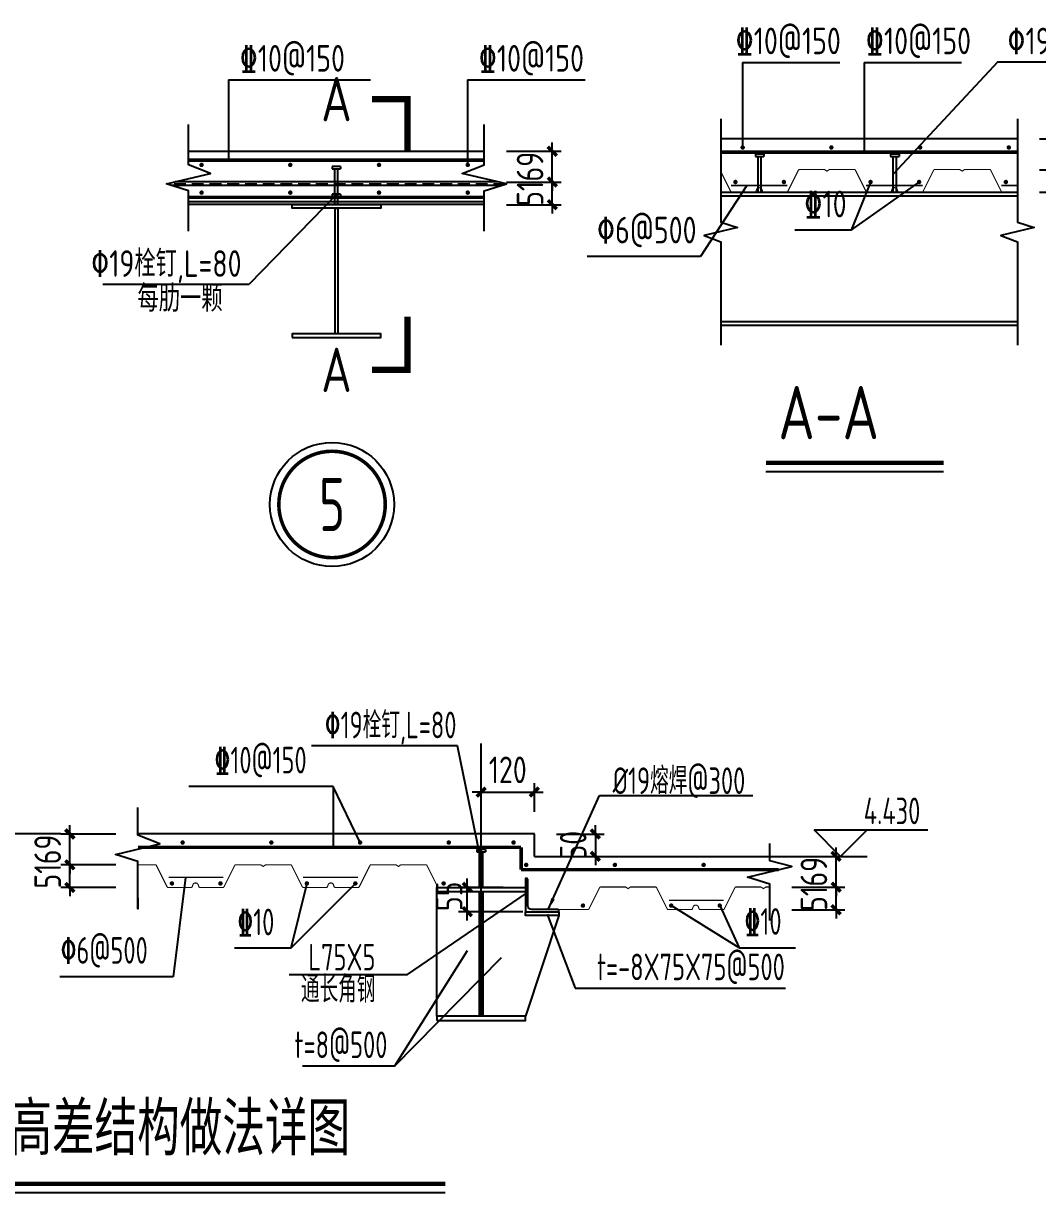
# Model space of a CAD drawing. Extents: x 180850 to 1399066, y 48356 to 327880.
# Drawn here: x 623909 to 641056, y 178964 to 198737 of the extents above; entities that cross this region are included whole.
import ezdxf
from ezdxf.enums import TextEntityAlignment as Align

# ---------------------------------------------------------------- set-up
doc = ezdxf.new("R2010")
doc.units = 0
doc.header["$LTSCALE"] = 1000
doc.linetypes.add('DASHED', pattern=[0.75, 0.5, -0.25])
doc.layers.add('6', color=253, linetype='Continuous', lineweight=13)
for name, color, linetype in [('AXIS', 3, 'Continuous'), ('GL', 150, 'Continuous'), ('Gzd', 1, 'Continuous'), ('NUM', 7, 'Continuous'), ('Prof', 2, 'Continuous'), ('PUB_DIM', 3, 'Continuous'), ('PUB_TEXT', 7, 'Continuous'), ('PZ', 202, 'Continuous'), ('S', 2, 'Continuous'), ('TEXT', 7, 'Continuous'), ('THICK', 6, 'Continuous'), ('THIN', 7, 'Continuous'), ('YCX', 90, 'Continuous'), ('型钢', 6, 'Continuous'), ('引出线', 3, 'Continuous'), ('梁构件', 4, 'Continuous')]:
    doc.layers.add(name, color=color, linetype=linetype)
doc.styles.add('TSSD_Dimension', font='Tssdeng.shx', dxfattribs={"width": 0.8, "bigfont": 'hztxt.shx'})
doc.styles.add('TSSD_Norm', font='tssdeng.shx', dxfattribs={"bigfont": 'hztxt.shx'})
doc.styles.add('TSSD_Num', font='Tssdeng.shx', dxfattribs={"width": 0.7, "bigfont": 'hztxt.shx'})
doc.dimstyles.new('TSSD_20_100', dxfattribs={"dimtxt": 300, "dimasz": 75, "dimexe": 100, "dimexo": 250, "dimgap": 100, "dimtad": 1, "dimdec": 0, "dimlfac": 0.2, "dimzin": 0, "dimdsep": 46, "dimtxsty": 'TSSD_Dimension', "dimblk": 'ARCHTICK', "dimcen": 0, "dimdle": 100, "dimclrt": 7, "dimadec": 0, "dimazin": 0, "dimtfac": 1, "dimtdec": 0, "dimtix": 1, "dimtmove": 2, "dimatfit": 3, "dimfxl": 1, "dimtolj": 1, "dimtzin": 0, "dimarcsym": 0})
doc.dimstyles.new('TSSD_20_150', dxfattribs={"dimtxt": 450, "dimasz": 150, "dimexe": 150, "dimexo": 375, "dimgap": 150, "dimtad": 1, "dimdec": 0, "dimlfac": 0.133333, "dimzin": 0, "dimdsep": 46, "dimtxsty": 'TSSD_Dimension', "dimblk": 'ARCHTICK', "dimcen": 0, "dimdle": 150, "dimclrt": 7, "dimadec": 0, "dimazin": 0, "dimtfac": 1, "dimtdec": 0, "dimtix": 1, "dimtmove": 2, "dimatfit": 3, "dimfxl": 1, "dimtolj": 1, "dimtzin": 0, "dimarcsym": 0})

# ---------------------------------------------------------------- blocks, each defined once
blk = doc.blocks.new('_ArchTick')
at = {"color": 0, "linetype": 'ByBlock', "const_width": 0.4}
blk.add_lwpolyline([(-0.5, -0.5), (0.5, 0.5)], dxfattribs=at)
blk = doc.blocks.new('*D165')
at = {"layer": 'AXIS', "color": 0, "lineweight": -2, "transparency": 16777216}
for p, q in [((632850, 196054), (632850, 196204)), ((632075, 196054), (633000, 196054)), ((632850, 195671), (632850, 196054)), ((632075, 195671), (633000, 195671)), ((632850, 195671), (632850, 195521))]:
    blk.add_line(p, q, dxfattribs=at)
at = {"layer": 'Defpoints', "color": 0, "transparency": 16777216}
for p in [(631700, 196054), (632850, 196054), (631700, 195671)]:
    blk.add_point(p, dxfattribs=at)
at = {"layer": 'AXIS', "color": 0, "lineweight": -2, "transparency": 16777216, "xscale": 150, "yscale": 150, "zscale": 150}
for p, rotation in [((632850, 196054), 270), ((632850, 195671), 90)]:
    blk.add_blockref('_ArchTick', p, dxfattribs=dict(at, rotation=rotation))
at = {"layer": 'AXIS', "color": 7, "transparency": 16777216, "insert": (632475, 195862), "char_height": 450, "attachment_point": 5, "rotation": 90, "style": 'TSSD_Dimension'}
blk.add_mtext('\\A1;51', dxfattribs=at)
blk = doc.blocks.new('*D166')
at = {"layer": 'AXIS', "color": 0, "lineweight": -2, "transparency": 16777216}
for p, q in [((632075, 196574), (633000, 196574)), ((632850, 196574), (632850, 196724)), ((632850, 196054), (632850, 196574)), ((632075, 196054), (633000, 196054)), ((632850, 196054), (632850, 195904))]:
    blk.add_line(p, q, dxfattribs=at)
at = {"layer": 'Defpoints', "color": 0, "transparency": 16777216}
for p in [(631700, 196574), (632850, 196574), (631700, 196054)]:
    blk.add_point(p, dxfattribs=at)
at = {"layer": 'AXIS', "color": 0, "lineweight": -2, "transparency": 16777216, "xscale": 150, "yscale": 150, "zscale": 150}
for p, rotation in [((632850, 196574), 270), ((632850, 196054), 90)]:
    blk.add_blockref('_ArchTick', p, dxfattribs=dict(at, rotation=rotation))
at = {"layer": 'AXIS', "color": 7, "transparency": 16777216, "insert": (632475, 196314), "char_height": 450, "attachment_point": 5, "rotation": 90, "style": 'TSSD_Dimension'}
blk.add_mtext('\\A1;69', dxfattribs=at)
blk = doc.blocks.new('*D167')
at = {"layer": 'AXIS', "color": 0, "lineweight": -2, "transparency": 16777216}
for p, q in [((641865, 196262), (641865, 196412)), ((641090, 196262), (642015, 196262)), ((641865, 195880), (641865, 196262)), ((641090, 195880), (642015, 195880)), ((641865, 195880), (641865, 195730))]:
    blk.add_line(p, q, dxfattribs=at)
at = {"layer": 'Defpoints', "color": 0, "transparency": 16777216}
for p in [(640715, 196262), (641865, 196262), (640715, 195880)]:
    blk.add_point(p, dxfattribs=at)
at = {"layer": 'AXIS', "color": 0, "lineweight": -2, "transparency": 16777216, "xscale": 150, "yscale": 150, "zscale": 150}
for p, rotation in [((641865, 196262), 270), ((641865, 195880), 90)]:
    blk.add_blockref('_ArchTick', p, dxfattribs=dict(at, rotation=rotation))
at = {"layer": 'AXIS', "color": 7, "transparency": 16777216, "insert": (641490, 196071), "char_height": 450, "attachment_point": 5, "rotation": 90, "style": 'TSSD_Dimension'}
blk.add_mtext('\\A1;51', dxfattribs=at)
blk = doc.blocks.new('*D168')
at = {"layer": 'AXIS', "color": 0, "lineweight": -2, "transparency": 16777216}
for p, q in [((641090, 196783), (642015, 196783)), ((641865, 196783), (641865, 196933)), ((641865, 196262), (641865, 196783)), ((641090, 196262), (642015, 196262)), ((641865, 196262), (641865, 196112))]:
    blk.add_line(p, q, dxfattribs=at)
at = {"layer": 'Defpoints', "color": 0, "transparency": 16777216}
for p in [(640715, 196783), (641865, 196783), (640715, 196262)]:
    blk.add_point(p, dxfattribs=at)
at = {"layer": 'AXIS', "color": 0, "lineweight": -2, "transparency": 16777216, "xscale": 150, "yscale": 150, "zscale": 150}
for p, rotation in [((641865, 196783), 270), ((641865, 196262), 90)]:
    blk.add_blockref('_ArchTick', p, dxfattribs=dict(at, rotation=rotation))
at = {"layer": 'AXIS', "color": 7, "transparency": 16777216, "insert": (641490, 196523), "char_height": 450, "attachment_point": 5, "rotation": 90, "style": 'TSSD_Dimension'}
blk.add_mtext('\\A1;69', dxfattribs=at)
blk = doc.blocks.new('ts_idx2')
at = {"color": 0, "linetype": 'ByBlock', "lineweight": -2, "const_width": 0.0333}
blk.add_lwpolyline([(-0.5, 0, 1), (0.5, 0, 1)], format="xyb", close=True, dxfattribs=at)
at = {"color": 0, "linetype": 'ByBlock', "lineweight": -2}
blk.add_circle((0, 0), 0.583, dxfattribs=at)
at = {"color": 0, "linetype": 'ByBlock', "lineweight": -2, "style": 'TSSD_Num', "width": 0.7}
blk.add_attdef('A', text='', height=0.5, dxfattribs=at).set_placement((0, 0), align=Align.MIDDLE_CENTER)
blk = doc.blocks.new('*D209')
at = {"layer": 'AXIS', "color": 0, "lineweight": -2, "transparency": 16777216}
for p, q in [((637649, 184650), (637649, 184800)), ((636902, 184650), (637799, 184650)), ((637649, 184129), (637649, 184650)), ((636902, 184129), (637799, 184129)), ((637649, 184129), (637649, 183979))]:
    blk.add_line(p, q, dxfattribs=at)
at = {"layer": 'Defpoints', "color": 0, "transparency": 16777216}
for p in [(636527, 184650), (637649, 184650), (636527, 184129)]:
    blk.add_point(p, dxfattribs=at)
at = {"layer": 'AXIS', "color": 0, "lineweight": -2, "transparency": 16777216, "xscale": 150, "yscale": 150, "zscale": 150}
for p, rotation in [((637649, 184650), 270), ((637649, 184129), 90)]:
    blk.add_blockref('_ArchTick', p, dxfattribs=dict(at, rotation=rotation))
at = {"layer": 'AXIS', "color": 7, "transparency": 16777216, "insert": (637274, 184390), "char_height": 450, "attachment_point": 5, "rotation": 90, "style": 'TSSD_Dimension'}
blk.add_mtext('\\A1;69', dxfattribs=at)
blk = doc.blocks.new('*D210')
at = {"layer": 'AXIS', "color": 0, "lineweight": -2, "transparency": 16777216}
for p, q in [((636902, 184129), (637799, 184129)), ((637649, 184129), (637649, 184279)), ((637649, 183747), (637649, 184129)), ((636902, 183747), (637799, 183747)), ((637649, 183747), (637649, 183597))]:
    blk.add_line(p, q, dxfattribs=at)
at = {"layer": 'Defpoints', "color": 0, "transparency": 16777216}
for p in [(636527, 184129), (637649, 184129), (636527, 183747)]:
    blk.add_point(p, dxfattribs=at)
at = {"layer": 'AXIS', "color": 0, "lineweight": -2, "transparency": 16777216, "xscale": 150, "yscale": 150, "zscale": 150}
for p, rotation in [((637649, 184129), 270), ((637649, 183747), 90)]:
    blk.add_blockref('_ArchTick', p, dxfattribs=dict(at, rotation=rotation))
at = {"layer": 'AXIS', "color": 7, "transparency": 16777216, "insert": (637274, 183938), "char_height": 450, "attachment_point": 5, "rotation": 90, "style": 'TSSD_Dimension'}
blk.add_mtext('\\A1;51', dxfattribs=at)
blk = doc.blocks.new('*D211')
at = {"layer": 'AXIS', "color": 0, "lineweight": -2, "transparency": 16777216}
for p, q in [((632023, 184125), (631264, 184125)), ((631414, 183563), (631414, 184275)), ((632351, 183713), (631264, 183713))]:
    blk.add_line(p, q, dxfattribs=at)
at = {"layer": 'Defpoints', "color": 0, "transparency": 16777216}
for p in [(631414, 184125), (632398, 184125), (632726, 183713)]:
    blk.add_point(p, dxfattribs=at)
at = {"layer": 'AXIS', "color": 0, "lineweight": -2, "transparency": 16777216, "xscale": 150, "yscale": 150, "zscale": 150}
for p, rotation in [((631414, 184125), 90), ((631414, 183713), 270)]:
    blk.add_blockref('_ArchTick', p, dxfattribs=dict(at, rotation=rotation))
at = {"layer": 'AXIS', "color": 7, "transparency": 16777216, "insert": (631107, 183974), "char_height": 450, "attachment_point": 5, "rotation": 90, "style": 'TSSD_Dimension'}
blk.add_mtext('\\A1;55', dxfattribs=at)
blk = doc.blocks.new('*D212')
at = {"layer": 'AXIS', "color": 0, "lineweight": -2, "transparency": 16777216}
for p, q in [((624694, 185028), (624694, 185178)), ((625469, 185028), (624544, 185028)), ((624694, 184508), (624694, 185028)), ((625469, 184508), (624544, 184508)), ((624694, 184508), (624694, 184358))]:
    blk.add_line(p, q, dxfattribs=at)
at = {"layer": 'Defpoints', "color": 0, "transparency": 16777216}
for p in [(624694, 185028), (625844, 185028), (625844, 184508)]:
    blk.add_point(p, dxfattribs=at)
at = {"layer": 'AXIS', "color": 0, "lineweight": -2, "transparency": 16777216, "xscale": 150, "yscale": 150, "zscale": 150}
for p, rotation in [((624694, 185028), 270), ((624694, 184508), 90)]:
    blk.add_blockref('_ArchTick', p, dxfattribs=dict(at, rotation=rotation))
at = {"layer": 'AXIS', "color": 7, "transparency": 16777216, "insert": (624319, 184768), "char_height": 450, "attachment_point": 5, "rotation": 90, "style": 'TSSD_Dimension'}
blk.add_mtext('\\A1;69', dxfattribs=at)
blk = doc.blocks.new('*D213')
at = {"layer": 'AXIS', "color": 0, "lineweight": -2, "transparency": 16777216}
for p, q in [((625469, 184508), (624544, 184508)), ((624694, 184508), (624694, 184658)), ((624694, 184125), (624694, 184508)), ((625469, 184125), (624544, 184125)), ((624694, 184125), (624694, 183975))]:
    blk.add_line(p, q, dxfattribs=at)
at = {"layer": 'Defpoints', "color": 0, "transparency": 16777216}
for p in [(624694, 184508), (625844, 184508), (625844, 184125)]:
    blk.add_point(p, dxfattribs=at)
at = {"layer": 'AXIS', "color": 0, "lineweight": -2, "transparency": 16777216, "xscale": 150, "yscale": 150, "zscale": 150}
for p, rotation in [((624694, 184508), 270), ((624694, 184125), 90)]:
    blk.add_blockref('_ArchTick', p, dxfattribs=dict(at, rotation=rotation))
at = {"layer": 'AXIS', "color": 7, "transparency": 16777216, "insert": (624319, 184316), "char_height": 450, "attachment_point": 5, "rotation": 90, "style": 'TSSD_Dimension'}
blk.add_mtext('\\A1;51', dxfattribs=at)
blk = doc.blocks.new('*D214')
at = {"layer": 'AXIS', "color": 0, "lineweight": -2, "transparency": 16777216}
for p, q in [((631648, 185403), (631648, 185888)), ((632548, 185403), (632548, 185888)), ((631648, 185738), (631498, 185738)), ((631648, 185738), (632548, 185738)), ((632548, 185738), (632698, 185738))]:
    blk.add_line(p, q, dxfattribs=at)
at = {"layer": 'Defpoints', "color": 0, "transparency": 16777216}
for p in [(632548, 185738), (631648, 185028), (632548, 185028)]:
    blk.add_point(p, dxfattribs=at)
at = {"layer": 'AXIS', "color": 0, "lineweight": -2, "transparency": 16777216, "xscale": 150, "yscale": 150, "zscale": 150}
blk.add_blockref('_ArchTick', (631648, 185738), dxfattribs=at)
at = {"layer": 'AXIS', "color": 0, "lineweight": -2, "transparency": 16777216, "xscale": 150, "yscale": 150, "zscale": 150, "rotation": 180}
blk.add_blockref('_ArchTick', (632548, 185738), dxfattribs=at)
at = {"layer": 'AXIS', "color": 7, "transparency": 16777216, "insert": (632098, 186113), "char_height": 450, "attachment_point": 5, "style": 'TSSD_Dimension'}
blk.add_mtext('\\A1;120', dxfattribs=at)
blk = doc.blocks.new('*D215')
at = {"layer": 'AXIS', "color": 0, "lineweight": -2, "transparency": 16777216}
for p, q in [((633580, 185028), (633580, 185178)), ((632923, 185028), (633730, 185028)), ((633580, 185028), (633580, 184650)), ((632923, 184650), (633730, 184650)), ((633580, 184650), (633580, 184500))]:
    blk.add_line(p, q, dxfattribs=at)
at = {"layer": 'Defpoints', "color": 0, "transparency": 16777216}
for p in [(632548, 185028), (632548, 184650), (633580, 184650)]:
    blk.add_point(p, dxfattribs=at)
at = {"layer": 'AXIS', "color": 0, "lineweight": -2, "transparency": 16777216, "xscale": 150, "yscale": 150, "zscale": 150}
for p, rotation in [((633580, 185028), 270), ((633580, 184650), 90)]:
    blk.add_blockref('_ArchTick', p, dxfattribs=dict(at, rotation=rotation))
at = {"layer": 'AXIS', "color": 7, "transparency": 16777216, "insert": (633205, 184839), "char_height": 450, "attachment_point": 5, "rotation": 90, "style": 'TSSD_Dimension'}
blk.add_mtext('\\A1;50', dxfattribs=at)

msp = doc.modelspace()

# ---------------------------------------------------------------- linework, layer by layer
at = {"color": 1, "linetype": 'ByBlock', "const_width": 25}
for points in [[(626363.86, 184295.25), (627290.25, 184295.25)], [(628637.69, 184295.25), (629564.08, 184295.25)], [(634823.63, 183905.14), (635750.02, 183905.14)]]:
    msp.add_lwpolyline(points, dxfattribs=at)
at = {"layer": '6', "color": 1, "const_width": 60}
for points in [[(631700.13, 196424.49), (626700.64, 196424.49)], [(631700.13, 195795.23), (626700.64, 195795.23)]]:
    msp.add_lwpolyline(points, dxfattribs=at)
at = {"layer": 'AXIS'}
msp.add_line((631648.07, 181950.08), (631648.07, 186556.65), dxfattribs=at)
at = {"layer": 'GL'}
for p, q in [((635699.52, 195883.19), (640714.79, 195883.19)), ((635699.52, 195823.19), (640714.79, 195823.19)), ((635699.52, 193693.19), (640714.79, 193693.19)), ((635699.52, 193633.19), (640714.79, 193633.19))]:
    msp.add_line(p, q, dxfattribs=at)
for points in [[(628450.38, 195674.49), (629950.38, 195674.49), (629950.38, 195614.49), (628450.38, 195614.49)], [(629177.88, 195614.49), (629222.88, 195614.49), (629222.88, 193484.49), (629177.88, 193484.49)], [(628450.38, 193424.49), (629950.38, 193424.49), (629950.38, 193484.49), (628450.38, 193484.49)]]:
    msp.add_lwpolyline(points, close=True, dxfattribs=at)
at = {"layer": 'Gzd'}
for points, const_width in [([(640714.79, 196558.19), (635699.52, 196558.19)], 60), ([(635870.91, 195996.15), (636826.05, 195996.15)], 30), ([(638155.87, 195996.15), (639111.01, 195996.15)], 30), ([(640443.37, 195996.15), (640714.79, 195996.15)], 30), ([(625843.56, 184803.44), (632323.07, 184803.44)], 60), ([(632323.07, 184803.44), (632323.07, 184425.08)], 60), ([(632323.07, 184425.08), (636679.31, 184425.08)], 60)]:
    msp.add_lwpolyline(points, dxfattribs=dict(at, const_width=const_width))
at = {"layer": 'Gzd', "const_width": 37.5}
for points in [[(636050.58, 196638.5, 1), (636088.08, 196638.5, 1)], [(637550.58, 196638.5, 1), (637588.08, 196638.5, 1)], [(639050.58, 196638.5, 1), (639088.08, 196638.5, 1)], [(640550.58, 196638.5, 1), (640588.08, 196638.5, 1)], [(626939.96, 196343.77, -1), (626902.46, 196343.77, -1)], [(628439.96, 196343.77, -1), (628402.46, 196343.77, -1)], [(629939.96, 196343.77, -1), (629902.46, 196343.77, -1)], [(631439.96, 196343.77, -1), (631402.46, 196343.77, -1)], [(635928.6, 196054.51, -1), (635966.1, 196054.51, -1)], [(636785.94, 196054.51, 1), (636748.44, 196054.51, 1)], [(638213.57, 196054.51, -1), (638251.07, 196054.51, -1)], [(639070.91, 196054.51, 1), (639033.41, 196054.51, 1)], [(640501.07, 196054.51, -1), (640538.57, 196054.51, -1)], [(626939.96, 195874.84, -1), (626902.46, 195874.84, -1)], [(628439.96, 195874.84, -1), (628402.46, 195874.84, -1)], [(629939.96, 195874.84, -1), (629902.46, 195874.84, -1)], [(631439.96, 195874.84, -1), (631402.46, 195874.84, -1)], [(626619.51, 184884.46, -1), (626582.01, 184884.46, -1)], [(628119.51, 184884.46, -1), (628082.01, 184884.46, -1)], [(629619.51, 184884.46, -1), (629582.01, 184884.46, -1)], [(631119.51, 184884.46, -1), (631082.01, 184884.46, -1)], [(632214.76, 184884.46, -1), (632177.26, 184884.46, -1)], [(632428.43, 184505.38, -1), (632390.93, 184505.38, -1)], [(633928.43, 184505.38, -1), (633890.93, 184505.38, -1)], [(635428.43, 184505.38, -1), (635390.93, 184505.38, -1)], [(626401.36, 184192.35, 1), (626438.86, 184192.35, 1)], [(627258.7, 184192.35, -1), (627221.2, 184192.35, -1)], [(628682.32, 184192.36, 1), (628719.82, 184192.36, 1)], [(629539.66, 184192.36, -1), (629502.16, 184192.36, -1)], [(631032.51, 184192.36, -1), (630995.01, 184192.36, -1)], [(633350.34, 183817.36, 1), (633387.84, 183817.36, 1)], [(634843.18, 183817.36, 1), (634880.68, 183817.36, 1)], [(635700.52, 183817.36, -1), (635663.02, 183817.36, -1)]]:
    msp.add_lwpolyline(points, format="xyb", close=True, dxfattribs=at)
at = {"layer": 'NUM', "const_width": 75}
msp.add_lwpolyline([(636461.86, 191305.93), (639466.48, 191305.93)], dxfattribs=at)
at = {"layer": 'NUM'}
msp.add_lwpolyline([(636461.86, 191155.93), (639466.48, 191155.93)], dxfattribs=at)
at = {"layer": 'Prof', "linetype": 'DASHED', "ltscale": 0.4}
msp.add_line((632055.61, 196016.25), (626345.16, 196016.25), dxfattribs=at)
at = {"layer": 'Prof'}
for p, q in [((631997.16, 195997.54), (626403.61, 195997.54)), ((631929.52, 196056.99), (626471.25, 196056.99)), ((631700.13, 195717.12), (626700.64, 195717.12)), ((631700.13, 195674.49), (626700.64, 195674.49))]:
    msp.add_line(p, q, dxfattribs=at)
at = {"layer": 'PUB_DIM', "const_width": 105}
for points in [[(630402.05, 196557.1), (630402.05, 197457.1), (629802.05, 197457.1)], [(630402.05, 193778.38), (630402.05, 192878.38), (629802.05, 192878.38)]]:
    msp.add_lwpolyline(points, dxfattribs=at)
at = {"layer": 'PUB_DIM'}
for points in [[(626700.64, 195224.49), (626700.64, 195674.49), (626700.64, 195902.49), (626325.64, 196022.49), (627074.7, 196199.97), (626700.64, 196346.49), (626700.64, 196574.49), (626700.64, 197024.49)], [(631700.13, 195224.49), (631700.13, 195674.49), (631700.13, 195902.49), (632075.13, 196022.49), (631326.07, 196199.97), (631700.13, 196346.49), (631700.13, 196574.49), (631700.13, 197024.49)], [(635699.52, 197120.69), (635699.52, 196783.19), (635699.52, 195374.69), (635980.77, 195284.69), (635418.98, 195151.59), (635699.52, 195041.69), (635699.52, 193633.19), (635699.52, 193295.69)], [(640714.79, 197120.69), (640714.79, 196783.19), (640714.79, 195374.69), (640996.04, 195284.69), (640434.24, 195151.59), (640714.79, 195041.69), (640714.79, 193633.19), (640714.79, 193295.69)], [(625843.56, 183951.29), (625843.56, 183760.84), (625843.56, 184564.02), (625468.56, 184684.02), (626217.62, 184861.5), (625843.56, 185008.02), (625843.56, 185028.44), (625843.56, 185478.44)], [(636526.51, 183567.29), (636526.51, 183649.89), (636526.51, 184180.02), (636151.51, 184300.02), (636900.57, 184477.5), (636527.78, 184572.39), (636526.51, 184644.44), (636526.51, 184869.44)]]:
    msp.add_lwpolyline(points, dxfattribs=at)
at = {"layer": 'PZ'}
for p, q in [((636284.53, 196525.73), (636284.53, 196485.43)), ((636428.71, 196525.73), (636284.53, 196525.73)), ((636284.53, 196485.43), (636428.71, 196485.43)), ((636329.29, 195883.19), (636329.29, 196485.43)), ((636383.95, 195883.19), (636383.95, 196485.43)), ((636428.71, 196525.73), (636428.71, 196485.43)), ((638569.49, 196525.73), (638569.49, 196485.43)), ((638713.68, 196525.73), (638569.49, 196525.73)), ((638569.49, 196485.43), (638713.68, 196485.43)), ((638614.25, 195883.19), (638614.25, 196485.43)), ((638668.91, 195883.19), (638668.91, 196485.43)), ((638713.68, 196525.73), (638713.68, 196485.43)), ((629272.48, 196317.03), (629128.29, 196317.03)), ((629128.29, 196317.03), (629128.29, 196276.73)), ((629128.29, 196276.73), (629272.48, 196276.73)), ((629173.06, 195674.49), (629173.06, 196276.73)), ((629227.71, 195674.49), (629227.71, 196276.73)), ((629272.48, 196317.03), (629272.48, 196276.73)), ((629272.48, 195848.09), (629128.29, 195848.09)), ((629128.29, 195848.09), (629128.29, 195807.79)), ((629128.29, 195807.79), (629272.48, 195807.79)), ((629272.48, 195848.09), (629272.48, 195807.79)), ((631720.17, 184767.61), (631575.98, 184767.61)), ((631575.98, 184767.61), (631575.98, 184727.31)), ((631575.98, 184727.31), (631720.17, 184727.31)), ((631620.75, 184125.08), (631620.75, 184727.31)), ((631675.4, 184125.08), (631675.4, 184727.31)), ((631720.17, 184767.61), (631720.17, 184727.31)), ((630898.07, 181950.08), (630898.07, 184050.08)), ((632960.57, 183652.58), (632398.07, 181950.08))]:
    msp.add_line(p, q, dxfattribs=at)
msp.add_lwpolyline([(632398.07, 183712.58), (632960.57, 183712.58), (632960.57, 183652.58), (632398.07, 183652.58)], close=True, dxfattribs=at)
at = {"layer": 'S', "const_width": 18.75}
for points in [[(640714.79, 195883.19), (640462.82, 195883.19, -0.28407904), (640442.7, 195895.63), (640263.89, 196253.26, 0.28407904), (640243.76, 196265.69), (639829.13, 196265.69, 0.14996431), (639816.51, 196261.82), (639781.42, 196238.05), (639746.33, 196261.82, 0.14996431), (639733.71, 196265.69), (639319.07, 196265.69, 0.28407904), (639298.95, 196253.26), (639120.14, 195895.63, -0.28407904), (639100.01, 195883.19), (638713.91, 195883.19, -0.32316506), (638692.55, 195898.6), (638683, 195927.37, 0.32316506), (638640.29, 195958.19), (638635.04, 195958.19, 0.32316506), (638592.33, 195927.37), (638582.78, 195898.6, -0.32316506), (638561.43, 195883.19), (638175.32, 195883.19, -0.28407904), (638155.2, 195895.63), (637976.39, 196253.26, 0.28407904), (637956.26, 196265.69), (637541.63, 196265.69, 0.14996431), (637529.01, 196261.82), (637493.92, 196238.05), (637458.83, 196261.82, 0.14996431), (637446.21, 196265.69), (637031.57, 196265.69, 0.28407904), (637011.45, 196253.26), (636832.64, 195895.63, -0.28407904), (636812.51, 195883.19), (636426.41, 195883.19, -0.32316506), (636405.05, 195898.6), (636395.5, 195927.37, 0.32316506), (636352.79, 195958.19), (636347.54, 195958.19, 0.32316506), (636304.83, 195927.37), (636295.28, 195898.6, -0.32316506), (636273.93, 195883.19), (635887.82, 195883.19, -0.28407904), (635867.7, 195895.63), (635699.52, 196231.98)], [(631816.41, 184125.08), (631832.32, 184131.67, -0.41421356), (631816.41, 184125.08), (630931.58, 184125.08, -0.28407904), (630911.45, 184137.51), (630732.64, 184495.14, 0.28407904), (630712.52, 184507.58), (630297.88, 184507.58, 0.14996431), (630285.26, 184503.7), (630250.17, 184479.93), (630215.08, 184503.7, 0.14996431), (630202.46, 184507.58), (629787.83, 184507.58, 0.28407904), (629767.7, 184495.14), (629588.89, 184137.51, -0.28407904), (629568.77, 184125.08), (629182.66, 184125.08, -0.32316506), (629161.31, 184140.49), (629151.76, 184169.25, 0.32316506), (629109.05, 184200.08), (629103.79, 184200.08, 0.32316506), (629061.09, 184169.25), (629051.54, 184140.49, -0.32316506), (629030.18, 184125.08), (628644.08, 184125.08, -0.28407904), (628623.95, 184137.51), (628445.14, 184495.14, 0.28407904), (628425.02, 184507.58), (628010.38, 184507.58, 0.14996431), (627997.76, 184503.7), (627962.67, 184479.93), (627927.58, 184503.7, 0.14996431), (627914.96, 184507.58), (627500.33, 184507.58, 0.28407904), (627480.2, 184495.14), (627301.39, 184137.51, -0.28407904), (627281.27, 184125.08), (626895.16, 184125.08, -0.32316506), (626873.81, 184140.49), (626864.26, 184169.25, 0.32316506), (626821.55, 184200.08), (626816.29, 184200.08, 0.32316506), (626773.59, 184169.25), (626764.04, 184140.49, -0.32316506), (626742.68, 184125.08), (626356.58, 184125.08, -0.28407904), (626336.45, 184137.51), (626157.64, 184495.14, 0.28407904), (626137.52, 184507.58), (625843.56, 184507.58)], [(632566.43, 183750.08), (632550.52, 183756.67, 0.41421356), (632566.43, 183750.08), (633451.27, 183750.08, 0.28407904), (633471.39, 183762.51), (633650.2, 184120.14, -0.28407904), (633670.33, 184132.58), (634084.96, 184132.58, -0.14996431), (634097.58, 184128.7), (634132.67, 184104.93), (634167.76, 184128.7, -0.14996431), (634180.38, 184132.58), (634595.02, 184132.58, -0.28407904), (634615.14, 184120.14), (634793.95, 183762.51, 0.28407904), (634814.08, 183750.08), (635200.18, 183750.08, 0.32316506), (635221.54, 183765.49), (635231.09, 183794.25, -0.32316506), (635273.8, 183825.08), (635279.05, 183825.08, -0.32316506), (635321.76, 183794.25), (635331.31, 183765.49, 0.32316506), (635352.66, 183750.08), (635738.77, 183750.08, 0.28407904), (635758.89, 183762.51), (635937.7, 184120.14, -0.28407904), (635957.83, 184132.58), (636372.46, 184132.58, -0.14996431), (636385.08, 184128.7), (636420.17, 184104.93), (636455.26, 184128.7, -0.14996431), (636467.88, 184132.58), (636526.51, 184132.58)]]:
    msp.add_lwpolyline(points, format="xyb", dxfattribs=at)
at = {"layer": 'THICK', "const_width": 75}
msp.add_lwpolyline([(619861.42, 179113.54), (631039.77, 179113.54)], dxfattribs=at)
at = {"layer": 'THIN'}
for p, q in [((640714.79, 196783.19), (635699.52, 196783.19)), ((626700.64, 196574.49), (631700.13, 196574.49)), ((637726.51, 184650.08), (637276.51, 185100.08)), ((637276.51, 185100.08), (639199.17, 185100.08)), ((637726.51, 184650.08), (638176.51, 185100.08)), ((624543.71, 185028.44), (622893.71, 185028.44)), ((632548.07, 185028.44), (625843.56, 185028.44)), ((632548.07, 184650.08), (632548.07, 185028.44)), ((632548.07, 184650.08), (636526.51, 184650.08)), ((636526.51, 184650.08), (638176.51, 184650.08))]:
    msp.add_line(p, q, dxfattribs=at)
msp.add_lwpolyline([(619861.42, 178963.54), (631039.77, 178963.54)], dxfattribs=at)
at = {"layer": 'YCX'}
for p, q in [((636069.33, 198075.44), (637711.6, 198075.44)), ((636069.33, 198075.44), (636069.33, 196602.87)), ((638124.52, 198075.44), (638124.52, 196558.19)), ((638124.52, 198075.44), (639766.79, 198075.44)), ((640386.39, 198089.2), (638614.25, 196184.31)), ((640386.39, 198089.2), (643298.96, 198089.2)), ((627375.36, 197780.72), (627375.36, 196424.49)), ((627375.36, 197780.72), (629774.46, 197780.72)), ((631416.94, 197780.72), (633407.17, 197780.72)), ((631416.94, 197780.72), (631416.94, 196360.41)), ((629200.38, 195845.06), (627724.14, 194325.63)), ((625254.44, 194325.63), (627724.14, 194325.63)), ((631249.88, 186522.09), (628780.19, 186522.09)), ((631675.4, 184426.19), (631249.88, 186522.09))]:
    msp.add_line(p, q, dxfattribs=at)
at = {"layer": '型钢'}
msp.add_lwpolyline([(632398.07, 183712.58), (632960.57, 183712.58), (632960.57, 183737.58, 0.41421356), (632948.07, 183750.08), (632503.07, 183750.08, -0.41421356), (632435.57, 183817.58), (632435.57, 184262.58, 0.41421356), (632423.07, 184275.08), (632398.07, 184275.08)], format="xyb", close=True, dxfattribs=at)
at = {"layer": '引出线'}
for p, q in [((636141.48, 195996.15), (635357.88, 194796.95)), ((637904.15, 195237.43), (639052.16, 196054.51)), ((638232.32, 196054.51), (637904.15, 195237.43)), ((637904.15, 195237.43), (636949.13, 195237.43)), ((635357.88, 194796.95), (633442.44, 194796.95)), ((629144.29, 185833.07), (626704.15, 185833.07)), ((629144.29, 185833.07), (629144.29, 184803.44)), ((629600.76, 184884.46), (629144.29, 185833.07)), ((626648.41, 184295.25), (626442.8, 182614.96)), ((628430.37, 183095.12), (629520.91, 184192.36)), ((628701.07, 184192.36), (628430.37, 183095.12)), ((630404.37, 182654.22), (632417.52, 184027.51)), ((636009.94, 183104.32), (634861.93, 183817.36)), ((635681.77, 183817.36), (636009.94, 183104.32)), ((632764.05, 183674.06), (633239.14, 182418.43)), ((636009.94, 183104.32), (636964.96, 183104.32)), ((628430.37, 183095.12), (627475.35, 183095.12)), ((631409.05, 183052.58), (630181.29, 181101.48)), ((630181.29, 181101.48), (631994.05, 182938.58)), ((626442.8, 182614.96), (624527.35, 182614.96)), ((628400.74, 182654.22), (630404.37, 182654.22)), ((633239.14, 182418.43), (636793.82, 182418.43)), ((630181.29, 181101.48), (628627.77, 181101.48))]:
    msp.add_line(p, q, dxfattribs=at)
at = {"layer": '梁构件'}
msp.add_line((631675.4, 184125.08), (631620.75, 184125.08), dxfattribs=at)
for points in [[(630898.07, 184125.08), (632398.07, 184125.08), (632398.07, 184050.08), (630898.07, 184050.08)], [(631618.07, 184050.08), (631678.07, 184050.08), (631678.07, 181950.08), (631618.07, 181950.08)], [(630898.07, 181875.08), (632398.07, 181875.08), (632398.07, 181950.08), (630898.07, 181950.08)]]:
    msp.add_lwpolyline(points, close=True, dxfattribs=at)

# ---------------------------------------------------------------- block references
at = {"layer": 'THIN'}
ref = msp.add_blockref('ts_idx2', (629127.17, 190601.02), dxfattribs=dict(at, xscale=1800, yscale=1800, zscale=1800))
ref.add_attrib('2', '5', dxfattribs={"height": 900, "style": 'TSSD_Num', "width": 0.7}).set_placement((629127.17, 190601.02), align=Align.MIDDLE_CENTER)

# ---------------------------------------------------------------- texts
at = {"layer": 'NUM', "style": 'TSSD_Norm', "width": 0.8}
for s, p in [('A-A', (636671.86, 191435.16)), ('卫生间地面高差结构做法详图', (620071.42, 179323.54))]:
    msp.add_text(s, height=900, dxfattribs=at).set_placement(p, align=Align.BOTTOM_LEFT)
at = {"layer": 'PUB_TEXT', "style": 'TSSD_Norm', "width": 0.8}
for p in [(629202.05, 197457.1), (629202.05, 192878.38)]:
    msp.add_text('A', height=750, dxfattribs=at).set_placement(p, align=Align.MIDDLE_CENTER)
at = {"layer": 'TEXT', "style": 'TSSD_Norm'}
for s, width, p in [('%%13210@150', 0.8, (637729.04, 198215.81)), ('%%13210@150', 0.8, (639930.56, 198215.81)), ('%%13210@150', 0.8, (629345.01, 197921.08)), ('%%13210@150', 0.8, (633386.6, 197921.08)), ('%%c19熔焊@300', 0.7, (636114.3, 185704.67)), ('4.430', 0.7, (639073.74, 185193.85)), ('L75X5', 0.7, (629861.08, 182720.26)), ('t=-8X75X75@500', 0.7, (636782.42, 182555.49)), ('通长角钢', 0.7, (629861.08, 182177.35)), ('t=8@500', 0.7, (630063.11, 181238.54))]:
    msp.add_text(s, height=450, dxfattribs=dict(at, width=width)).set_placement(p, align=Align.RIGHT)
for s, width, p in [('%%13019栓钉,L=80', 0.8, (640543.79, 198214.08)), ('%%13019栓钉,L=80', 0.8, (625051.54, 194450.5)), ('每肋一颗', 0.8, (625836.55, 193862.44)), ('%%13019栓钉,L=80', 0.7, (629003.51, 186646.96))]:
    msp.add_text(s, height=450, dxfattribs=dict(at, width=width)).set_placement(p)
for s, width, p in [('%%13210', 0.8, (637110.98, 195322.3)), ('%%1306@500', 0.8, (633604.29, 194881.82)), ('%%13210@150', 0.7, (627139.72, 185917.94)), ('%%13210', 0.7, (627525.37, 183180)), ('%%13210', 0.7, (636100.41, 183189.19)), ('%%1306@500', 0.7, (624536.55, 182699.83))]:
    msp.add_text(s, height=450, dxfattribs=dict(at, width=width)).set_placement(p, align=Align.BOTTOM_LEFT)

# ---------------------------------------------------------------- dimensions: what is measured, and where the dimension line sits
at = {"layer": 'AXIS'}
for base, p1, p2, picture, middle in [((641864.64, 196783.19), (640714.79, 196262.33), (640714.79, 196783.19), '*D168', (641489.64, 196522.76)), ((632849.99, 196574.49), (631700.13, 196053.63), (631700.13, 196574.49), '*D166', (632474.99, 196314.06)), ((641864.64, 196262.33), (640714.79, 195879.83), (640714.79, 196262.33), '*D167', (641489.64, 196071.08)), ((632849.99, 196053.63), (631700.13, 195671.13), (631700.13, 196053.63), '*D165', (632474.99, 195862.38)), ((624693.71, 185028.44), (625843.56, 184507.58), (625843.56, 185028.44), '*D212', (624318.71, 184768.01)), ((633579.55, 184650.08), (632548.07, 185028.44), (632548.07, 184650.08), '*D215', (633204.55, 184839.26)), ((637649.48, 184650.08), (636526.51, 184129.22), (636526.51, 184650.08), '*D209', (637274.48, 184389.65)), ((624693.71, 184507.58), (625843.56, 184125.08), (625843.56, 184507.58), '*D213', (624318.71, 184316.33)), ((637649.48, 184129.22), (636526.51, 183746.72), (636526.51, 184129.22), '*D210', (637274.48, 183937.97))]:
    dim = msp.add_linear_dim(base=base, p1=p1, p2=p2, angle=90, dimstyle='TSSD_20_150', dxfattribs=at)
    dim.commit()
    dim.dimension.update_dxf_attribs({"geometry": picture, "text_midpoint": middle})
dim = msp.add_linear_dim(base=(632548.07, 185737.51), p1=(631648.07, 185028.44), p2=(632548.07, 185028.44), dimstyle='TSSD_20_150', dxfattribs=at)
dim.commit()
dim.dimension.update_dxf_attribs({"geometry": '*D214', "text_midpoint": (632098.07, 186112.51)})
dim = msp.add_linear_dim(base=(631413.75, 184125.08), p1=(632725.83, 183712.58), p2=(632398.07, 184125.08), angle=90, dimstyle='TSSD_20_150', dxfattribs=at)
dim.commit()
dim.dimension.update_dxf_attribs({"geometry": '*D211', "text_midpoint": (631107.27, 183974.26), "dimtype": 160})

# ---------------------------------------------------------------- leaders
at = {"layer": 'THIN'}
msp.add_leader([(632780.97, 183750.08), (633650.76, 185680.47), (636241.69, 185680.47)], dimstyle='TSSD_20_100', override={"dimasz": 200}, dxfattribs=at)

doc.saveas('drawing.dxf')
